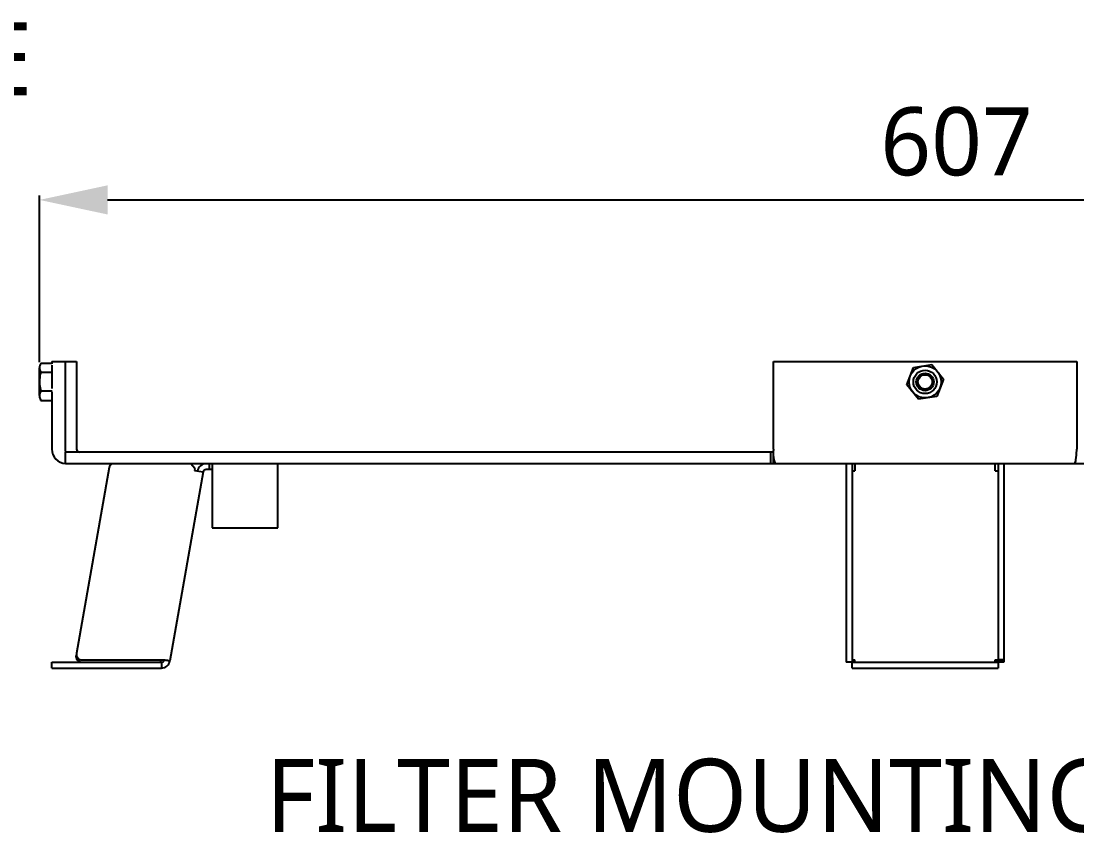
# Model space of a CAD drawing. Header units: millimetres. Extents: x 0 to 2800, y 0 to 1980.
# Drawn here: x 1785.8 to 2147.3, y 689 to 967 of the extents above; entities that cross this region are included whole.
import ezdxf

# ---------------------------------------------------------------- set-up
doc = ezdxf.new("R2010")
doc.units = ezdxf.units.MM
doc.header["$LTSCALE"] = 154
doc.header["$PDMODE"] = 3
doc.header["$PDSIZE"] = 8
doc.layers.get('0').update_dxf_attribs({"linetype": 'CONTINUOUS'})
doc.layers.get('Defpoints').update_dxf_attribs({"linetype": 'CONTINUOUS'})
doc.styles.get("Standard").update_dxf_attribs({"font": 'msjhl.ttc'})
doc.dimstyles.new('DIMSTYLE_2', dxfattribs={"dimtxt": 23.333333, "dimasz": 23.333333, "dimexe": 1.5, "dimexo": 1, "dimtad": 1, "dimlfac": 0.9, "dimdsep": 46, "dimtxsty": 'Standard', "dimblk": '_FILLED', "dimblk1": '_FILLED', "dimblk2": '_FILLED', "dimcen": 0.09, "dimazin": 2, "dimtp": 0.01, "dimtm": 0.01, "dimtfac": 1, "dimtofl": 0, "dimtmove": 0, "dimatfit": 1, "dimldrblk": '_FILLED', "dimfxl": 1, "dimtolj": 1, "dimarcsym": 0})

# ---------------------------------------------------------------- blocks, each defined once
blk = doc.blocks.new('_FILLED')
at = {"color": 0, "linetype": 'ByBlock'}
blk.add_solid([(0, 0), (-1, 0.214), (-1, -0.214)], dxfattribs=at)
blk = doc.blocks.new('*D66')
at = {"color": 0, "linetype": 'Continuous', "lineweight": -2}
for p, q in [((1792.08, 850.27), (1792.08, 907.28)), ((1815.41, 905.78), (2374.75, 905.78)), ((2398.09, 849.97), (2398.09, 907.28))]:
    blk.add_line(p, q, dxfattribs=at)
at = {"layer": 'Defpoints', "color": 0}
for p in [(2398.09, 905.78), (1792.08, 849.27), (2398.09, 848.97)]:
    blk.add_point(p, dxfattribs=at)
at = {"color": 0, "linetype": 'ByBlock', "lineweight": -2, "xscale": 23.3333333333, "yscale": 23.3333333333, "zscale": 23.3333333333, "rotation": 180}
blk.add_blockref('_FILLED', (1792.08, 905.78), dxfattribs=at)
at = {"color": 0, "linetype": 'ByBlock', "lineweight": -2, "xscale": 23.3333333333, "yscale": 23.3333333333, "zscale": 23.3333333333}
blk.add_blockref('_FILLED', (2398.09, 905.78), dxfattribs=at)
at = {"color": 0, "insert": (2106.11, 937.52), "char_height": 23.333, "attachment_point": 2, "line_spacing_factor": 0.9}
blk.add_mtext('\\A1;607', dxfattribs=at)

msp = doc.modelspace()

# ---------------------------------------------------------------- linework, layer by layer
at = {"linetype": 'Continuous'}
for p, q in [((1792.5681, 849.7986), (1792.5103, 849.7018)), ((1796.3268, 849.7986), (1792.5681, 849.7986)), ((1796.3268, 850.4503), (1796.3268, 849.7018)), ((1796.3268, 850.4503), (1804.8086, 850.4503)), ((1800.8693, 850.4503), (1800.8693, 820.4503)), ((1804.8086, 850.4503), (1804.8086, 820.4503)), ((2043.406, 820.4503), (2043.406, 850.4503)), ((2043.406, 850.4503), (2147.2477, 850.4503)), ((2147.2477, 850.4503), (2147.2477, 820.4503)), ((1792.0768, 838.7666), (1792.0768, 848.2891)), ((1792.5681, 846.7796), (1796.3268, 846.7796)), ((1796.3268, 849.1987), (1796.3268, 841.231)), ((2089.0522, 842.4694), (2091.3401, 848.3938)), ((2091.3401, 848.3938), (2097.6147, 849.3747)), ((2097.6147, 849.3747), (2101.6015, 844.4311)), ((2093.039, 837.5258), (2089.0522, 842.4694)), ((2101.6015, 844.4311), (2099.3136, 838.5067)), ((1792.5681, 840.4313), (1796.3791, 840.4313)), ((1796.3268, 840.044), (1796.3268, 837.1019)), ((1792.0768, 837.9503), (1792.0768, 837.9727)), ((1792.5681, 837.1019), (1792.5102, 837.1987)), ((1792.5681, 837.1019), (1796.3268, 837.1019)), ((1796.3268, 837.1019), (1796.3268, 820.4503)), ((2099.3136, 838.5067), (2093.039, 837.5258)), ((1801.0446, 815.4503), (1801.0446, 819.4503)), ((2043.2895, 819.4503), (1801.0446, 819.4503)), ((2042.4215, 819.4503), (2042.4215, 815.4503)), ((2043.2895, 819.4503), (2043.2895, 815.4503)), ((2389.6091, 815.4503), (1801.0446, 815.4503)), ((1815.9411, 814.0921), (1804.7407, 750.5712)), ((1845.3326, 813.7752), (1843.9271, 815.4503)), ((1845.3326, 813.7752), (1845.2215, 813.1449)), ((1851.1607, 813.4503), (1849.1607, 813.4503)), ((1850.1607, 815.4503), (1850.1607, 813.4503)), ((1851.1607, 815.4503), (1851.1607, 793.4503)), ((1873.6743, 793.4503), (1873.6743, 815.4503)), ((2068.3268, 815.4503), (2068.3268, 747.4995)), ((2070.3268, 815.4503), (2070.3268, 747.4995)), ((2071.3268, 815.4503), (2071.3268, 812.9712)), ((2119.3268, 812.9712), (2119.3268, 815.4503)), ((2120.3268, 815.4503), (2120.3268, 748.2239)), ((2122.3268, 815.4503), (2122.3268, 747.4995)), ((1848.1759, 812.6239), (1836.7685, 747.9293)), ((1845.2215, 813.1449), (1848.1759, 812.6239)), ((1851.1607, 793.4503), (1873.6743, 793.4503)), ((1796.3314, 745.4503), (1796.3314, 747.4503)), ((1796.3314, 747.4503), (1833.8141, 747.4503)), ((1796.3314, 745.4503), (1833.8141, 745.4503)), ((1806.7103, 748.2239), (1833.7742, 748.2239)), ((1833.6464, 747.4995), (1833.7742, 748.2239)), ((1833.8872, 748.213), (1833.7742, 748.2239)), ((1833.8141, 747.4503), (1833.8141, 745.4503)), ((1834.0957, 748.1931), (1833.8872, 748.213)), ((1836.2484, 748.021), (1836.7685, 747.9293)), ((2070.3268, 747.4995), (2068.3268, 747.4995)), ((2070.3268, 747.4503), (2120.3268, 747.4503)), ((2070.3268, 745.4503), (2120.3268, 745.4503)), ((2070.3768, 745.4503), (2070.3768, 747.4503)), ((2071.3268, 747.4503), (2071.3268, 748.2766)), ((2119.3268, 747.4503), (2119.3268, 748.2766)), ((2119.8935, 748.3072), (2120.0647, 748.264)), ((2122.3268, 748.2239), (2120.3268, 748.2239)), ((2120.3268, 747.4995), (2120.3268, 748.021)), ((2122.3268, 747.4995), (2120.3268, 747.4995)), ((2120.3268, 747.4503), (2120.3268, 745.4503)), ((2120.5043, 748.1529), (2121.0267, 748.021))]:
    msp.add_line(p, q, dxfattribs=at)
for radius in [5.5, 4, 3, 2.4585]:
    msp.add_circle((2095.3268, 843.4503), radius, dxfattribs=at)
for centre, radius, start, end in [((1797.6359, 847.0071), 5.7857, 151.153024, 152.269081), ((1806.8776, 842.6337), 14.898, 163.842219, 166.744723), ((1796.7642, 849.3309), 4.9109, 208.935367, 211.300283), ((1794.6973, 838.7662), 2.6205, 176.125027, 183.901284), ((1794.8487, 838.7537), 2.7724, 168.566584, 176.078309), ((1797.265, 839.6984), 5.3667, 206.601039, 207.730348), ((1797.6359, 839.8934), 5.7857, 207.730919, 208.846976), ((1801.3268, 820.4503), 5, 180, 266.768917), ((1805.9301, 820.4513), 5.0608, 180.011641, 185.909852), ((1805.9751, 820.4553), 5.1059, 185.902901, 194.821135), ((2071.941, 820.4505), 28.535, 180.000379, 181.044652), ((2118.7126, 820.4505), 28.5351, 358.955358, 359.999621), ((1817.9108, 813.7448), 2, 121.490631, 170), ((1849.1607, 812.4503), 3, 90, 170), ((1849.1607, 812.4503), 1, 90, 170), ((1806.5826, 749.4995), 2, 170, 262.902731), ((1806.7103, 750.2239), 2, 170, 270), ((1833.8141, 748.4503), 1, 270, 340.915843), ((1833.8141, 748.4503), 3, 270, 350), ((1836.6542, 759.0973), 11.0837, 266.874453, 267.901977), ((2071.2535, 763.1185), 15.1877, 266.494805, 267.334375), ((2071.3227, 764.6627), 16.7334, 267.343521, 270.014195), ((2071.3273, 753.8879), 5.6113, 268.155175, 269.994993), ((2119.3268, 765.1419), 17.2126, 270.000292, 270.667038), ((2123.7292, 771.7678), 23.7721, 260.714532, 261.141754)]:
    msp.add_arc(centre, radius, start, end, dxfattribs=at)
for points in [[(1792.5107, 849.7018), (1792.2644, 849.2752), (1792.0768, 848.7817), (1792.0768, 848.2891)], [(1792.0768, 848.2891), (1792.0768, 848.0108), (1792.1345, 847.7299), (1792.2297, 847.4683)], [(1792.3765, 846.0497), (1792.189, 845.2506), (1792.0768, 844.4263), (1792.0768, 843.6055)], [(1792.2297, 847.4683), (1792.2941, 847.2912), (1792.3753, 847.1199), (1792.4664, 846.9549)], [(1792.0768, 843.6055), (1792.0768, 842.9078), (1792.157, 842.2076), (1792.2968, 841.5241)], [(1792.5681, 840.4313), (1792.3736, 840.0781), (1792.211, 839.6985), (1792.1314, 839.3032)], [(1792.2968, 841.5241), (1792.372, 841.1564), (1792.4639, 840.7919), (1792.5681, 840.4313)], [(1792.0829, 838.5888), (1792.1134, 838.1401), (1792.2651, 837.6974), (1792.4664, 837.2953)], [(1835.3098, 748.0827), (1834.9048, 748.1163), (1834.5002, 748.1545), (1834.0957, 748.1931)], [(1836.0499, 748.0301), (1835.8029, 748.0434), (1835.5563, 748.0623), (1835.3098, 748.0827)]]:
    msp.add_open_spline(points, degree=3, dxfattribs=at)
for points, knots in [([(1804.8086, 820.4503), (1804.8086, 820.1957), (1805.0148, 819.6672), (1805.5416, 819.4503), (1805.7934, 819.4503)], [0, 0, 0, 0, 0.50274802, 1, 1, 1, 1]), ([(2043.8416, 816.1153), (2043.772, 816.3458), (2043.502, 817.6017), (2043.4298, 818.8894), (2043.4108, 819.9302)], [0, 0, 0, 0, 0.18786153, 1, 1, 1, 1]), ([(2146.8121, 816.1153), (2146.8817, 816.3458), (2147.1516, 817.6017), (2147.2239, 818.8894), (2147.2429, 819.9302)], [0, 0, 0, 0, 0.18786173, 1, 1, 1, 1]), ([(2044.2743, 815.4503), (2044.2341, 815.4503), (2043.9726, 815.582), (2043.9091, 815.892), (2043.8416, 816.1153)], [0, 0, 0, 0, 0.14685364, 1, 1, 1, 1]), ([(2146.3794, 815.4503), (2146.4196, 815.4503), (2146.6811, 815.582), (2146.7446, 815.892), (2146.8121, 816.1153)], [0, 0, 0, 0, 0.14685345, 1, 1, 1, 1]), ([(2070.3268, 813.1449), (2070.3268, 813.039), (2070.8412, 813.0146), (2071.0905, 812.9712), (2071.3268, 812.9712)], [0, 0, 0, 0, 0.30939702, 1, 1, 1, 1]), ([(2119.3268, 812.9712), (2119.5632, 812.9712), (2119.8125, 813.0146), (2120.3268, 813.039), (2120.3268, 813.1449)], [0, 0, 0, 0, 0.69061908, 1, 1, 1, 1]), ([(2070.3268, 748.4503), (2070.3268, 748.3647), (2070.74, 748.3213), (2070.9497, 748.2859), (2071.1467, 748.2795)], [0, 0, 0, 0, 0.30278267, 1, 1, 1, 1]), ([(2119.3268, 748.2766), (2119.4628, 748.2766), (2119.6311, 748.2738), (2119.7979, 748.3022), (2119.828, 748.3128)], [0, 0, 0, 0, 0.80994443, 1, 1, 1, 1]), ([(2121.0267, 748.021), (2120.9119, 748.0073), (2120.4135, 747.9567), (2119.9124, 747.935), (2119.5271, 747.9305)], [0, 0, 0, 0, 0.23085894, 1, 1, 1, 1]), ([(2120.0685, 748.2792), (2120.0894, 748.276), (2120.1285, 748.2698), (2120.1676, 748.2636), (2120.1858, 748.2606)], [0, 0, 0, 0, 0.53365291, 1, 1, 1, 1]), ([(2121.0267, 748.021), (2121.132, 748.0236), (2121.4751, 748.0372), (2121.8194, 748.0623), (2122.0535, 748.1072)], [0, 0, 0, 0, 0.30635774, 1, 1, 1, 1])]:
    msp.add_open_spline(points, degree=3, knots=knots, dxfattribs=at)

# ---------------------------------------------------------------- texts
at = {"char_height": 25, "attachment_point": 1}
for s, insert, width in [('GAS HOSE', (1633.2281, 966.6249), 259.882982), ('FILTER MOUNTING STAND', (1869.5499, 714.3677), 576.055169)]:
    msp.add_mtext(s, dxfattribs=dict(at, insert=insert, width=width))

# ---------------------------------------------------------------- dimensions: what is measured, and where the dimension line sits
at = {"linetype": 'Continuous'}
dim = msp.add_linear_dim(base=(2398.0856, 905.7839), p1=(1792.0768, 849.2721), p2=(2398.0856, 848.9652), text='607', dimstyle='DIMSTYLE_2', override={"dimpost": '<>'}, dxfattribs=at)
dim.commit()
dim.dimension.update_dxf_attribs({"geometry": '*D66', "text_midpoint": (2106.1051, 905.7839), "dimtype": 160})

doc.saveas('drawing.dxf')
